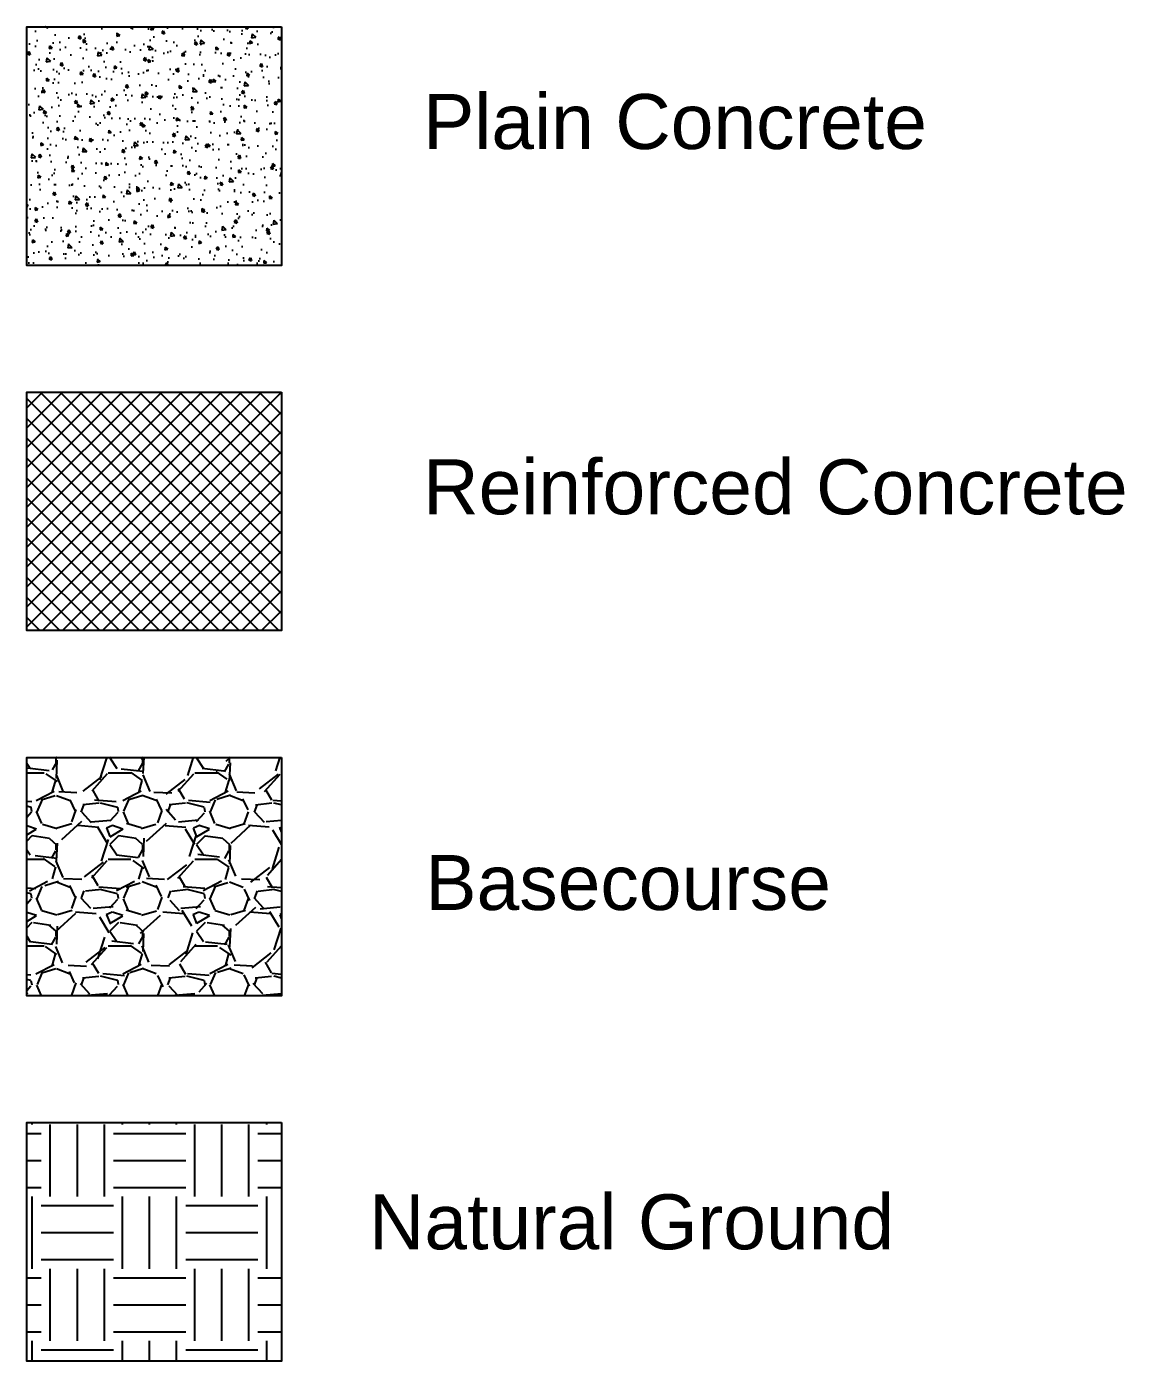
# Model space of a CAD drawing. Extents: x 152000 to 152174, y 158796 to 159332.
# Drawn here: x 152104.423 to 152108.224, y 158892.393 to 158897.016 of the extents above; entities that cross this region are included whole.
import ezdxf

# ---------------------------------------------------------------- set-up
doc = ezdxf.new("R2010")
doc.units = 0
doc.header["$LTSCALE"] = 3
doc.header["$MEASUREMENT"] = 0
doc.layers.get('0').update_dxf_attribs({"linetype": 'CONTINUOUS'})
for name, color, linetype in [('000FRAME', 7, 'CONTINUOUS'), ('006COL', 5, 'CONTINUOUS'), ('007HATH', 8, 'CONTINUOUS'), ('Line 1', 2, 'CONTINUOUS'), ('TXT', 6, 'CONTINUOUS')]:
    doc.layers.add(name, color=color, linetype=linetype)

msp = doc.modelspace()

# ---------------------------------------------------------------- hatches: boundary and pattern name
at = {"linetype": 'Continuous'}
h = msp.add_hatch(dxfattribs=at)
h.set_pattern_fill('EARTH', color=8, style=0)
h.set_pattern_definition([(0, (-14562.27681351377, -20356.00493509456), (0.25, 0.25), [0.25, -0.25]), (0, (-14562.27681351377, -20355.91118509456), (0.25, 0.25), [0.25, -0.25]), (0, (-14562.27681351377, -20355.81743509456), (0.25, 0.25), [0.25, -0.25]), (90, (-14562.24556351377, -20355.78618509456), (-0.25, 0.25), [0.25, -0.25]), (90, (-14562.15181351377, -20355.78618509456), (-0.25, 0.25), [0.25, -0.25]), (90, (-14562.05806351377, -20355.78618509456), (-0.25, 0.25), [0.25, -0.25])])
h.paths.add_polyline_path([(152105.3052340198, 158893.2198686794), (152104.4228791266, 158893.2198686794), (152104.4228791266, 158892.3932114303), (152105.3052340198, 158892.3932114303)])
at = {"layer": '006COL'}
h = msp.add_hatch(dxfattribs=at)
h.set_pattern_fill('ANSI37', color=8, scale=0.3899503358965772, angle=90, style=0)
h.set_pattern_definition([(135, (151973.946625781, 158774.388068541), (-0.03446706585480522, -0.03446706585480522), []), (225, (151973.946625781, 158774.388068541), (0.03446706585480522, -0.03446706585480522), [])])
h.paths.add_polyline_path([(152104.4228791267, 158895.7507039321), (152104.4228791267, 158894.924046683), (152105.3052340198, 158894.924046683), (152105.3052340198, 158895.7507039321)])
at = {"layer": '007HATH'}
h = msp.add_hatch(dxfattribs=at)
h.set_pattern_fill('AR-CONC', color=8, scale=0.01559801343586311, angle=270, style=0)
h.set_pattern_definition([(320, (151977.8176248386, 158773.6349426791), (-0.009788086445876129, -0.1118783396521616), [0.01169851007689735, -0.1286836108458704]), (265, (151977.8176248386, 158773.6349426791), (0.1173270300780331, 0.02164245165939493), [0.009358808061517879, -0.1029468886766963]), (10.45144446000005, (151977.8168091648, 158773.6256194843), (0.1075389424235001, -0.09023588764015146), [0.00994220371220496, -0.1093642408342542]), (316.1842, (151977.8488208654, 158773.6349426791), (-0.02581771965704806, -0.1664684461512357), [0.01754776511534599, -0.1930254162688055]), (6.635635489999982, (151977.8466693836, 158773.6210703136), (0.1519431502300558, -0.1457886958661654), [0.01491331399123461, -0.1640464535916206]), (261.1841639899999, (151977.8488208654, 158773.6349426791), (0.1519431501513545, -0.1457886957695428), [0.01403821209227675, -0.1544203331710247]), (291, (151977.8410218587, 158773.6193446656), (-0.06280054866130247, -0.09310564218905187), [0.01169851007689735, -0.1286836108458705]), (236, (151977.8410218587, 158773.6193446656), (0.1131090014565753, -0.03795235816464323), [0.009358808061517879, -0.1029468886766963]), (341.4514447400001, (151977.8357884797, 158773.6115858622), (0.05030845254957914, -0.131057999213469), [0.00994220340024464, -0.1093642408342542]), (307.5, (151977.8176248386, 158773.6349426791), (0.05192482804777037, -0.00189669586617252), [0, -0.1016990476018264, 0, -0.1045066900202818, 0, -0.1033368390125921]), (277.5, (151977.8176248386, 158773.6349426791), (0.06152039181202817, -0.04103362179588924), [0, -0.05958441132499695, 0, -0.0993593455864478, 0, -0.03938498392555426]), (237.5, (151977.8176248386, 158773.669726249), (-0.003518111923570229, -0.08326569531782396), [0, -0.03899503358965774, 0, -0.121664504799732, 0, -0.1614394390611829]), (227.5, (151977.8176248386, 158773.6853242625), (0.01561438859416324, -0.09096545705012057), [0, -0.05069354366655451, 0, -0.08079770959777009, 0, -0.1146453987535926])])
h.paths.add_polyline_path([(152105.3052340198, 158897.0161215585), (152104.4228791267, 158897.0161215585), (152104.4228791267, 158896.1894643094), (152105.3052340198, 158896.1894643094)])
at = {"layer": 'Line 1', "linetype": 'Continuous'}
h = msp.add_hatch(dxfattribs=at)
h.set_pattern_fill('GRAVEL', color=8, scale=0.3, style=0)
h.set_pattern_definition([(228.012787504, (-14562.06081351379, -20355.70493509457), (-2.400000000000019, -2.700000000000001), [0.0403608, -3.995726414122109]), (184.969740728, (-14562.08781351376, -20355.73493509457), (3.599999999999993, 0.3000000000000105), [0.0692604, -6.856777428368999]), (132.510447078, (-14562.15681351378, -20355.74093509457), (3.000000000000035, -3.299999999999959), [0.0488364, -4.83480977882991]), (267.273689006, (-14562.27381351378, -20355.81593509455), (0.3000000000000073, 6.000000000000005), [0.06307139999999983, -6.24406741248869]), (292.833654178, (-14562.27681351377, -20355.87893509457), (-1.499999999999996, 3.600000000000009), [0.06184649999999992, -6.122811938426479]), (357.273689006, (-14562.25281351377, -20355.93593509457), (-6.000000000000005, 0.3000000000000076), [0.06307139999999983, -6.24406741248869]), (37.6942404667, (-14562.18981351377, -20355.93893509457), (-3.899999999999999, -2.999999999999992), [0.08340869999999999, -8.2574545646748]), (72.2553283749, (-14562.12381351378, -20355.88793509456), (2.100000000000008, 6.600000000000001), [0.07874639999999983, -7.795896449044008]), (121.429565615, (-14562.09981351378, -20355.81293509455), (-2.400000000000006, 3.899999999999996), [0.063285, -6.265221932918699]), (175.236358309, (-14562.13281351377, -20355.75893509455), (3.299999999999995, -0.3000000000000114), [0.0722496, -3.54022877363769]), (222.397437798, (-14562.20481351379, -20355.75293509456), (-3.599999999999989, -3.299999999999991), [0.0934344, -9.25001250143847]), (138.814074834, (-14561.97681351379, -20355.81893509458), (-2.10000000000001, 1.8), [0.03189029999999991, -3.157153443820405]), (171.46923439, (-14562.00081351376, -20355.79793509457), (3.899999999999999, -0.5999999999999985), [0.0606711, -6.0064534248471]), (225, (-14562.06081351379, -20355.78893509458), (-3.330669073875469e-17, -0.2999999999999799), [0.04242629999999999, -0.38183776871193]), (203.198590514, (-14562.08181351377, -20355.75293509456), (1.499999999999997, 0.5999999999999925), [0.0228474, -2.26188453175917]), (291.801409486, (-14562.10281351377, -20355.76193509458), (-0.2999999999999052, 0.9000000000000308), [0.0323109, -1.58323854214035]), (30.96375653209999, (-14562.09081351379, -20355.79193509457), (0.9000000000000158, 0.5999999999999939), [0.05247869999999999, -1.69680686845359]), (161.565051177, (-14562.04581351377, -20355.76493509457), (0.6000000000000034, -0.299999999999993), [0.03794729999999992, -0.9107359980505185]), (16.389540334, (-14562.27681351377, -20355.76193509458), (2.99999999999999, 0.9000000000000131), [0.05316, -5.26285354400082]), (70.3461759419, (-14562.22581351377, -20355.74693509456), (-1.200000000000366, -3.300000000001019), [0.04459829999999999, -4.4152223241957]), (293.198590514, (-14562.04581351377, -20355.70493509457), (-0.5999999999999911, 1.499999999999997), [0.0456945, -2.23903743175917]), (343.610459666, (-14562.02781351376, -20355.74693509456), (-2.99999999999999, 0.900000000000013), [0.05315999999999992, -5.262853544000689]), (339.44395478, (-14562.27681351377, -20355.94793509456), (-1.500000000000011, 0.6000000000000073), [0.05126399999999991, -2.511937123595244]), (294.775140569, (-14562.22881351376, -20355.96593509457), (-1.500000000000002, 3.3), [0.0429534, -4.2523929189828]), (66.8014094864, (-14562.04281351378, -20356.00493509456), (0.5999999999999943, 1.499999999999991), [0.0456945, -2.23903743175917]), (17.3540246363, (-14562.02481351377, -20355.96293509458), (-3.899999999999993, -1.199999999999989), [0.0502893, -4.978627084272]), (69.44395478040002, (-14562.18981351377, -20356.00493509456), (-0.6000000000000021, -1.499999999999986), [0.02563199999999996, -2.537569123595245]), (101.309932474, (-14562.06081351379, -20356.00493509456), (-0.2999999999999891, 1.200000000000004), [0.015297, -1.51440885407784]), (165.963756532, (-14562.06381351379, -20355.98993509455), (0.8999999999999876, -0.3000000000000004), [0.0618465, -1.17508518768531]), (186.009005957, (-14562.12381351378, -20355.97493509456), (3.000000000000014, 0.2999999999999949), [0.057315, -5.67417695236284]), (303.690067526, (-14562.09081351379, -20355.81893509458), (-0.2999999999999962, 0.5999999999999958), [0.04326659999999991, -1.038398782639197]), (353.157226587, (-14562.06681351378, -20355.85493509457), (5.100000000000004, -0.6000000000000159), [0.0755382, -7.47826878720849]), (60.9453959009, (-14561.99181351377, -20355.86393509456), (-1.199999999999993, -2.099999999999993), [0.0308868, -3.0578022422961]), (90, (-14561.97681351379, -20355.83693509456), (-0.2999999999999999, 0.3), [0.018, -0.282]), (120.256437164, (-14562.12981351378, -20355.96593509457), (1.200000000000003, -2.100000000000002), [0.0416772, -4.12605599683494]), (48.01278750420001, (-14562.15081351378, -20355.92993509455), (2.4, 2.699999999999993), [0.08072159999999999, -3.955365614122109]), (0, (-14562.09681351378, -20355.86993509455), (0.3, 0.3), [0.078, -0.222]), (325.3048464690001, (-14562.01881351377, -20355.86993509455), (3.000000000000041, -2.099999999999947), [0.04743419999999992, -4.695982290252589]), (254.054604099, (-14561.97981351378, -20355.89693509456), (-0.3000000000000113, -1.200000000000001), [0.0436806, -2.14035236678415]), (207.645975364, (-14561.99181351377, -20355.93893509457), (-5.699999999999985, -3.000000000000014), [0.0711195, -7.040842254677819]), (175.42607874, (-14562.05481351377, -20355.97193509457), (-3.899999999999986, 0.3000000000000004), [0.07523969999999999, -7.448722022390669])])
h.paths.add_polyline_path([(152105.3052340198, 158894.4852863057), (152104.4228791266, 158894.4852863057), (152104.4228791266, 158893.6586290567), (152105.3052340198, 158893.6586290567)])

# ---------------------------------------------------------------- linework, layer by layer
at = {"layer": '000FRAME', "color": 7}
for points in [[(152105.3052340198, 158897.0161215585), (152105.3052340198, 158896.1894643094), (152104.4228791267, 158896.1894643094), (152104.4228791267, 158897.0161215585)], [(152105.3052340198, 158895.7507039321), (152105.3052340198, 158894.924046683), (152104.4228791266, 158894.924046683), (152104.4228791266, 158895.7507039321)], [(152105.3052340198, 158894.4852863057), (152105.3052340198, 158893.6586290567), (152104.4228791266, 158893.6586290567), (152104.4228791266, 158894.4852863057)], [(152105.3052340198, 158893.2198686794), (152105.3052340198, 158892.3932114303), (152104.4228791266, 158892.3932114303), (152104.4228791266, 158893.2198686794)]]:
    msp.add_lwpolyline(points, close=True, dxfattribs=at)

# ---------------------------------------------------------------- texts
at = {"layer": 'TXT', "color": 7, "char_height": 0.1904465822895423, "width": 2.905294443599013, "attachment_point": 2}
for s, insert in [('{\\fArial|b0|i0|c0|p34;Plain Concrete}', (152106.6678634171, 158896.7828547334)), ('{\\fArial|b0|i0|c0|p34;Reinforced Concrete}', (152107.0156437539, 158895.5174371071)), ('{\\fArial|b0|i0|c0|p34;Basecourse }', (152106.505533987, 158894.1469683843)), ('{\\fArial|b0|i0|c0|p34;Natural Ground}', (152106.5173174081, 158892.9715736965))]:
    msp.add_mtext(s, dxfattribs=dict(at, insert=insert))

doc.saveas('drawing.dxf')
